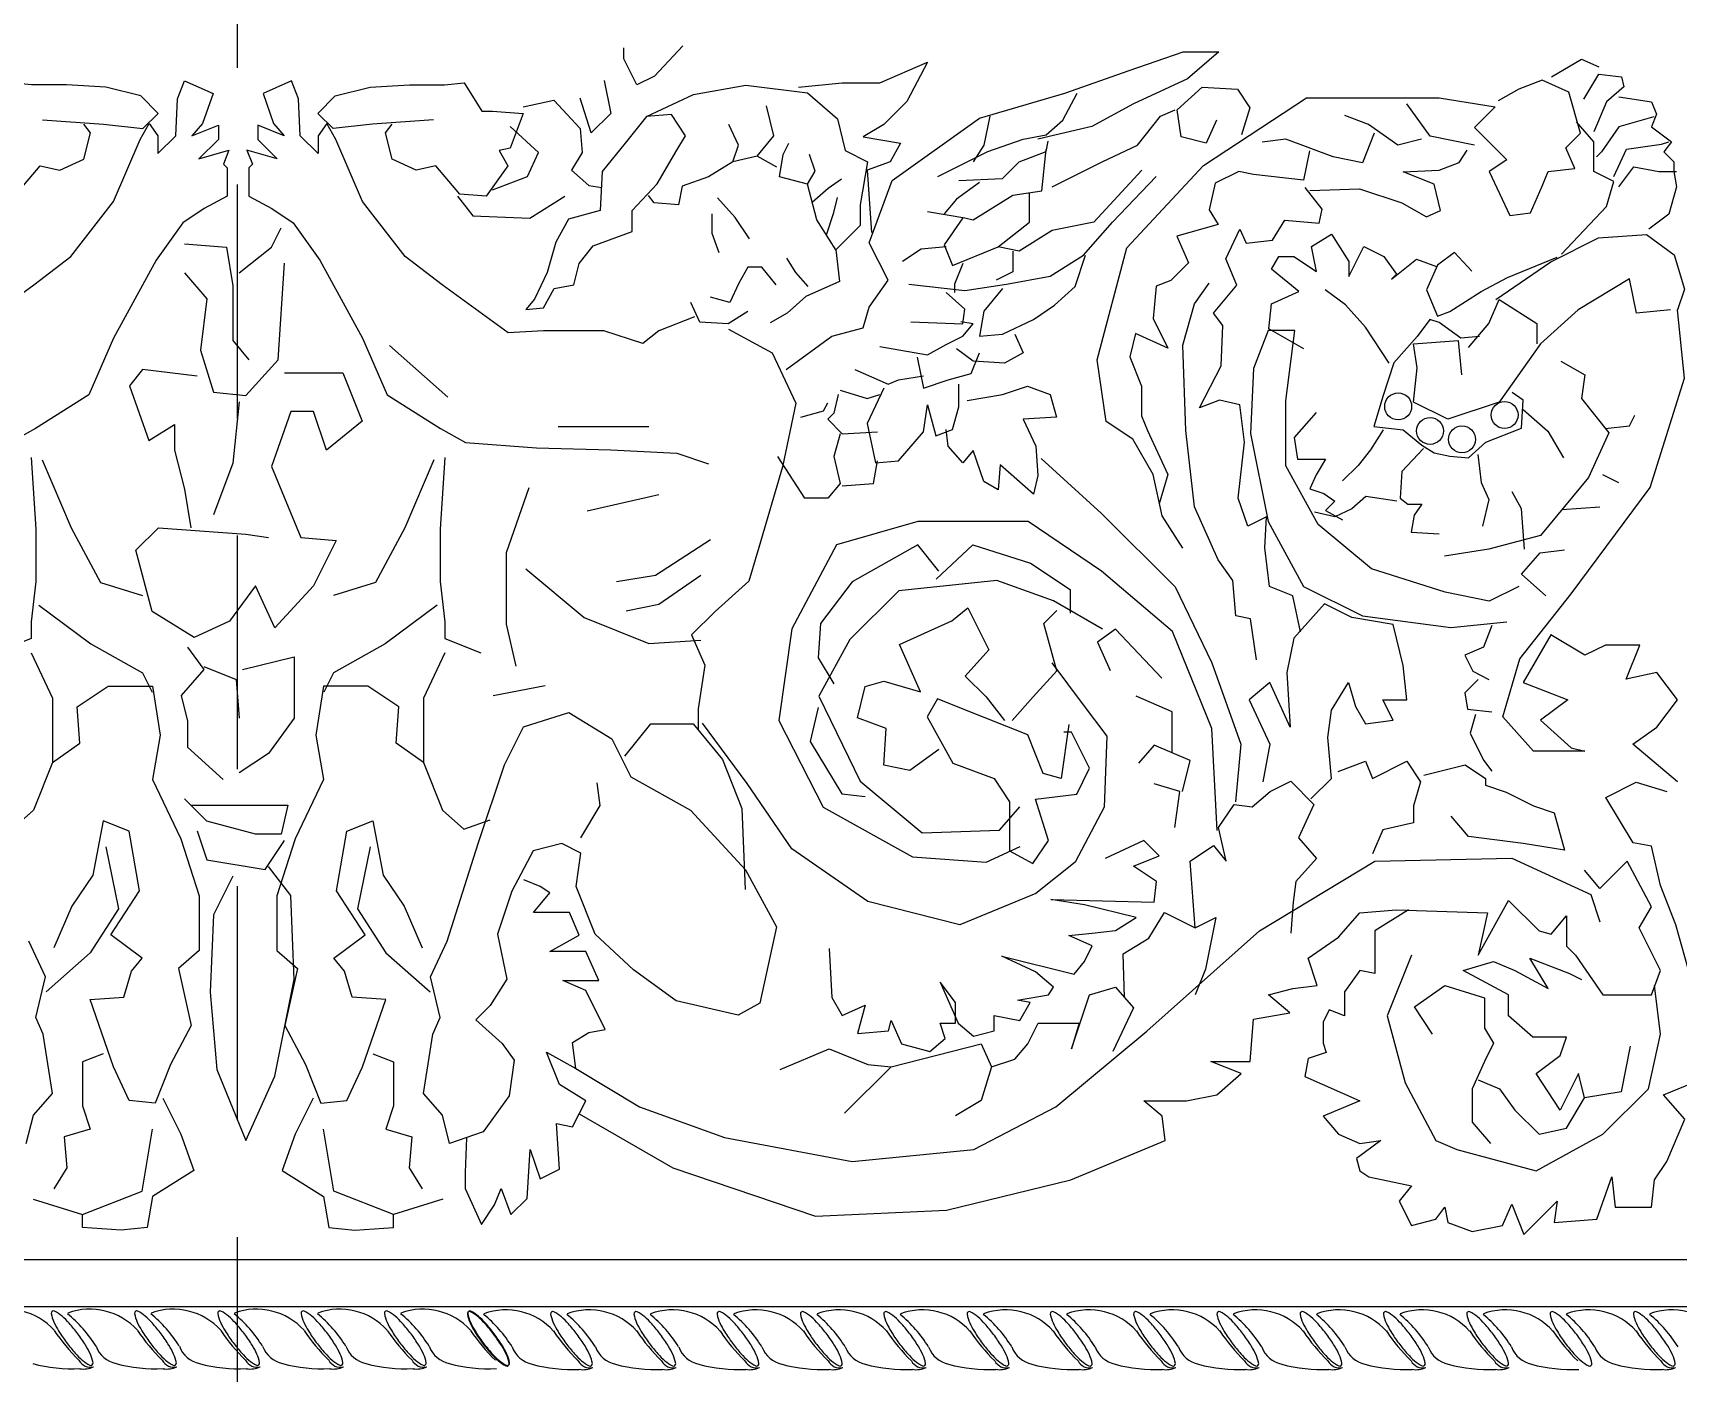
# Model space of a CAD drawing. Extents: x 128 to 2598, y 84 to 3556.
# Drawn here: x 599.9 to 951.5, y 2728.1 to 3014.6 of the extents above; entities that cross this region are included whole.
import ezdxf

# ---------------------------------------------------------------- set-up
doc = ezdxf.new("R2010")
doc.units = 0
doc.header["$LTSCALE"] = 10
doc.header["$MEASUREMENT"] = 0
doc.linetypes.add('HIDDEN', pattern=[0.375, 0.25, -0.125])
for name, color, linetype in [('3', 3, 'CONTINUOUS'), ('7', 7, 'CONTINUOUS'), ('BH', 3, 'CONTINUOUS')]:
    doc.layers.add(name, color=color, linetype=linetype)

msp = doc.modelspace()

# ---------------------------------------------------------------- linework, layer by layer
at = {"layer": '3', "linetype": 'HIDDEN', "ltscale": 20}
msp.add_line((643.59, 232.2), (643.59, 3547.57), dxfattribs=at)
at = {"layer": '3'}
for points in [[(612.54, 2729.86, 0.280919), (612.73, 2730.32, 0.066421), (612.15, 2732.18, 0.030503), (611.14, 2734.06, 0.022024), (609.48, 2736.5, 0.022024), (607.61, 2738.78, 0.030503), (606.1, 2740.28, 0.066421), (604.47, 2741.36, 0.280919), (603.98, 2741.31, 0.280919), (603.8, 2740.85, 0.066421), (604.37, 2738.99, 0.030503), (605.38, 2737.11, 0.022024), (607.04, 2734.67, 0.022024), (608.91, 2732.39, 0.030503), (610.43, 2730.89, 0.066421), (612.05, 2729.81, 0.280919)], [(630.34, 2729.86, 0.280919), (630.53, 2730.32, 0.066421), (629.95, 2732.18, 0.030503), (628.94, 2734.06, 0.022024), (627.28, 2736.5, 0.022024), (625.41, 2738.78, 0.030503), (623.9, 2740.28, 0.066421), (622.27, 2741.36, 0.280919), (621.78, 2741.31, 0.280919), (621.6, 2740.85, 0.066421), (622.17, 2738.99, 0.030503), (623.18, 2737.11, 0.022024), (624.84, 2734.67, 0.022024), (626.71, 2732.39, 0.030503), (628.22, 2730.89, 0.066421), (629.85, 2729.81, 0.280919)], [(648.14, 2729.86, 0.280919), (648.33, 2730.32, 0.066421), (647.75, 2732.18, 0.030503), (646.74, 2734.06, 0.022024), (645.08, 2736.5, 0.022024), (643.21, 2738.78, 0.030503), (641.7, 2740.28, 0.066421), (640.07, 2741.36, 0.280919), (639.58, 2741.31, 0.280919), (639.4, 2740.85, 0.066421), (639.97, 2738.99, 0.030503), (640.98, 2737.11, 0.022024), (642.64, 2734.67, 0.022024), (644.51, 2732.39, 0.030503), (646.02, 2730.89, 0.066421), (647.65, 2729.81, 0.280919)], [(665.94, 2729.86, 0.280919), (666.13, 2730.32, 0.066421), (665.55, 2732.18, 0.030503), (664.54, 2734.06, 0.022024), (662.88, 2736.5, 0.022024), (661.01, 2738.78, 0.030503), (659.5, 2740.28, 0.066421), (657.87, 2741.36, 0.280919), (657.38, 2741.31, 0.280919), (657.19, 2740.85, 0.066421), (657.77, 2738.99, 0.030503), (658.78, 2737.11, 0.022024), (660.44, 2734.67, 0.022024), (662.31, 2732.39, 0.030503), (663.82, 2730.89, 0.066421), (665.45, 2729.81, 0.280919)], [(683.74, 2729.86, 0.280919), (683.92, 2730.32, 0.066421), (683.35, 2732.18, 0.030503), (682.34, 2734.06, 0.022024), (680.68, 2736.5, 0.022024), (678.81, 2738.78, 0.030503), (677.3, 2740.28, 0.066421), (675.67, 2741.36, 0.280919), (675.18, 2741.31, 0.280919), (674.99, 2740.85, 0.066421), (675.57, 2738.99, 0.030503), (676.58, 2737.11, 0.022024), (678.24, 2734.67, 0.022024), (680.11, 2732.39, 0.030503), (681.62, 2730.89, 0.066421), (683.25, 2729.81, 0.280919)], [(701.47, 2729.71, 0.280919), (701.65, 2730.17, 0.066421), (701.08, 2732.03, 0.030503), (700.07, 2733.91, 0.022024), (698.41, 2736.35, 0.022024), (696.54, 2738.64, 0.030503), (695.02, 2740.14, 0.066421), (693.4, 2741.22, 0.280919), (692.9, 2741.17, 0.280919), (692.72, 2740.71, 0.066421), (693.29, 2738.85, 0.030503), (694.3, 2736.97, 0.022024), (695.96, 2734.53, 0.022024), (697.83, 2732.24, 0.030503), (699.35, 2730.74, 0.066421), (700.97, 2729.66, 0.280919)], [(701.54, 2729.86, 0.280919), (701.72, 2730.32, 0.066421), (701.15, 2732.18, 0.030503), (700.14, 2734.06, 0.022024), (698.48, 2736.5, 0.022024), (696.61, 2738.78, 0.030503), (695.09, 2740.28, 0.066421), (693.47, 2741.36, 0.280919), (692.98, 2741.31, 0.280919), (692.79, 2740.85, 0.066421), (693.37, 2738.99, 0.030503), (694.38, 2737.11, 0.022024), (696.04, 2734.67, 0.022024), (697.91, 2732.39, 0.030503), (699.42, 2730.89, 0.066421), (701.05, 2729.81, 0.280919)], [(719.27, 2729.71, 0.280919), (719.45, 2730.17, 0.066421), (718.88, 2732.03, 0.030503), (717.87, 2733.91, 0.022024), (716.21, 2736.35, 0.022024), (714.34, 2738.64, 0.030503), (712.82, 2740.14, 0.066421), (711.2, 2741.22, 0.280919), (710.7, 2741.17, 0.280919), (710.52, 2740.71, 0.066421), (711.09, 2738.85, 0.030503), (712.1, 2736.97, 0.022024), (713.76, 2734.53, 0.022024), (715.63, 2732.24, 0.030503), (717.15, 2730.74, 0.066421), (718.77, 2729.66, 0.280919)], [(737.07, 2729.71, 0.280919), (737.25, 2730.17, 0.066421), (736.68, 2732.03, 0.030503), (735.67, 2733.91, 0.022024), (734.01, 2736.35, 0.022024), (732.14, 2738.64, 0.030503), (730.62, 2740.14, 0.066421), (729, 2741.22, 0.280919), (728.5, 2741.17, 0.280919), (728.32, 2740.71, 0.066421), (728.89, 2738.85, 0.030503), (729.9, 2736.97, 0.022024), (731.56, 2734.53, 0.022024), (733.43, 2732.24, 0.030503), (734.95, 2730.74, 0.066421), (736.57, 2729.66, 0.280919)], [(754.86, 2729.71, 0.280919), (755.05, 2730.17, 0.066421), (754.47, 2732.03, 0.030503), (753.47, 2733.91, 0.022024), (751.8, 2736.35, 0.022024), (749.94, 2738.64, 0.030503), (748.42, 2740.14, 0.066421), (746.8, 2741.22, 0.280919), (746.3, 2741.17, 0.280919), (746.12, 2740.71, 0.066421), (746.69, 2738.85, 0.030503), (747.7, 2736.97, 0.022024), (749.36, 2734.53, 0.022024), (751.23, 2732.24, 0.030503), (752.75, 2730.74, 0.066421), (754.37, 2729.66, 0.280919)], [(772.66, 2729.71, 0.280919), (772.85, 2730.17, 0.066421), (772.27, 2732.03, 0.030503), (771.27, 2733.91, 0.022024), (769.6, 2736.35, 0.022024), (767.73, 2738.64, 0.030503), (766.22, 2740.14, 0.066421), (764.59, 2741.22, 0.280919), (764.1, 2741.17, 0.280919), (763.92, 2740.71, 0.066421), (764.49, 2738.85, 0.030503), (765.5, 2736.97, 0.022024), (767.16, 2734.53, 0.022024), (769.03, 2732.24, 0.030503), (770.55, 2730.74, 0.066421), (772.17, 2729.66, 0.280919)], [(790.46, 2729.71, 0.280919), (790.65, 2730.17, 0.066421), (790.07, 2732.03, 0.030503), (789.06, 2733.91, 0.022024), (787.4, 2736.35, 0.022024), (785.53, 2738.64, 0.030503), (784.02, 2740.14, 0.066421), (782.39, 2741.22, 0.280919), (781.9, 2741.17, 0.280919), (781.72, 2740.71, 0.066421), (782.29, 2738.85, 0.030503), (783.3, 2736.97, 0.022024), (784.96, 2734.53, 0.022024), (786.83, 2732.24, 0.030503), (788.35, 2730.74, 0.066421), (789.97, 2729.66, 0.280919)], [(808.26, 2729.71, 0.280919), (808.45, 2730.17, 0.066421), (807.87, 2732.03, 0.030503), (806.86, 2733.91, 0.022024), (805.2, 2736.35, 0.022024), (803.33, 2738.64, 0.030503), (801.82, 2740.14, 0.066421), (800.19, 2741.22, 0.280919), (799.7, 2741.17, 0.280919), (799.52, 2740.71, 0.066421), (800.09, 2738.85, 0.030503), (801.1, 2736.97, 0.022024), (802.76, 2734.53, 0.022024), (804.63, 2732.24, 0.030503), (806.14, 2730.74, 0.066421), (807.77, 2729.66, 0.280919)], [(826.06, 2729.71, 0.280919), (826.25, 2730.17, 0.066421), (825.67, 2732.03, 0.030503), (824.66, 2733.91, 0.022024), (823, 2736.35, 0.022024), (821.13, 2738.64, 0.030503), (819.62, 2740.14, 0.066421), (817.99, 2741.22, 0.280919), (817.5, 2741.17, 0.280919), (817.31, 2740.71, 0.066421), (817.89, 2738.85, 0.030503), (818.9, 2736.97, 0.022024), (820.56, 2734.53, 0.022024), (822.43, 2732.24, 0.030503), (823.94, 2730.74, 0.066421), (825.57, 2729.66, 0.280919)], [(843.86, 2729.71, 0.280919), (844.04, 2730.17, 0.066421), (843.47, 2732.03, 0.030503), (842.46, 2733.91, 0.022024), (840.8, 2736.35, 0.022024), (838.93, 2738.64, 0.030503), (837.42, 2740.14, 0.066421), (835.79, 2741.22, 0.280919), (835.3, 2741.17, 0.280919), (835.11, 2740.71, 0.066421), (835.69, 2738.85, 0.030503), (836.7, 2736.97, 0.022024), (838.36, 2734.53, 0.022024), (840.23, 2732.24, 0.030503), (841.74, 2730.74, 0.066421), (843.37, 2729.66, 0.280919)], [(861.66, 2729.71, 0.280919), (861.84, 2730.17, 0.066421), (861.27, 2732.03, 0.030503), (860.26, 2733.91, 0.022024), (858.6, 2736.35, 0.022024), (856.73, 2738.64, 0.030503), (855.22, 2740.14, 0.066421), (853.59, 2741.22, 0.280919), (853.1, 2741.17, 0.280919), (852.91, 2740.71, 0.066421), (853.49, 2738.85, 0.030503), (854.5, 2736.97, 0.022024), (856.16, 2734.53, 0.022024), (858.03, 2732.24, 0.030503), (859.54, 2730.74, 0.066421), (861.17, 2729.66, 0.280919)], [(879.46, 2729.71, 0.280919), (879.64, 2730.17, 0.066421), (879.07, 2732.03, 0.030503), (878.06, 2733.91, 0.022024), (876.4, 2736.35, 0.022024), (874.53, 2738.64, 0.030503), (873.01, 2740.14, 0.066421), (871.39, 2741.22, 0.280919), (870.9, 2741.17, 0.280919), (870.71, 2740.71, 0.066421), (871.29, 2738.85, 0.030503), (872.3, 2736.97, 0.022024), (873.96, 2734.53, 0.022024), (875.83, 2732.24, 0.030503), (877.34, 2730.74, 0.066421), (878.97, 2729.66, 0.280919)], [(897.26, 2729.71, 0.280919), (897.44, 2730.17, 0.066421), (896.87, 2732.03, 0.030503), (895.86, 2733.91, 0.022024), (894.2, 2736.35, 0.022024), (892.33, 2738.64, 0.030503), (890.81, 2740.14, 0.066421), (889.19, 2741.22, 0.280919), (888.7, 2741.17, 0.280919), (888.51, 2740.71, 0.066421), (889.09, 2738.85, 0.030503), (890.09, 2736.97, 0.022024), (891.76, 2734.53, 0.022024), (893.62, 2732.24, 0.030503), (895.14, 2730.74, 0.066421), (896.76, 2729.66, 0.280919)], [(915.06, 2729.71, 0.280919), (915.24, 2730.17, 0.066421), (914.67, 2732.03, 0.030503), (913.66, 2733.91, 0.022024), (912, 2736.35, 0.022024), (910.13, 2738.64, 0.030503), (908.61, 2740.14, 0.066421), (906.99, 2741.22, 0.280919), (906.5, 2741.17, 0.280919), (906.31, 2740.71, 0.066421), (906.89, 2738.85, 0.030503), (907.89, 2736.97, 0.022024), (909.55, 2734.53, 0.022024), (911.42, 2732.24, 0.030503), (912.94, 2730.74, 0.066421), (914.56, 2729.66, 0.280919)], [(932.86, 2729.71, 0.280919), (933.04, 2730.17, 0.066421), (932.47, 2732.03, 0.030503), (931.46, 2733.91, 0.022024), (929.8, 2736.35, 0.022024), (927.93, 2738.64, 0.030503), (926.41, 2740.14, 0.066421), (924.79, 2741.22, 0.280919), (924.29, 2741.17, 0.280919), (924.11, 2740.71, 0.066421), (924.68, 2738.85, 0.030503), (925.69, 2736.97, 0.022024), (927.35, 2734.53, 0.022024), (929.22, 2732.24, 0.030503), (930.74, 2730.74, 0.066421), (932.36, 2729.66, 0.280919)], [(932.86, 2729.71, 0.280919), (933.04, 2730.17, 0.066421), (932.47, 2732.03, 0.030503), (931.46, 2733.91, 0.022024), (929.8, 2736.35, 0.022024), (927.93, 2738.64, 0.030503), (926.41, 2740.14, 0.066421), (924.79, 2741.22, 0.280919), (924.29, 2741.17, 0.280919), (924.11, 2740.71, 0.066421), (924.68, 2738.85, 0.030503), (925.69, 2736.97, 0.022024), (927.35, 2734.53, 0.022024), (929.22, 2732.24, 0.030503), (930.74, 2730.74, 0.066421), (932.36, 2729.66, 0.280919)], [(950.66, 2729.71, 0.280919), (950.84, 2730.17, 0.066421), (950.27, 2732.03, 0.030503), (949.26, 2733.91, 0.022024), (947.6, 2736.35, 0.022024), (945.73, 2738.64, 0.030503), (944.21, 2740.14, 0.066421), (942.59, 2741.22, 0.280919), (942.09, 2741.17, 0.280919), (941.91, 2740.71, 0.066421), (942.48, 2738.85, 0.030503), (943.49, 2736.97, 0.022024), (945.15, 2734.53, 0.022024), (947.02, 2732.24, 0.030503), (948.54, 2730.74, 0.066421), (950.16, 2729.66, 0.280919)]]:
    msp.add_lwpolyline(points, format="xyb", close=True, dxfattribs=at)
for centre, radius, start, end in [((594.24, 2728.08), 13.7, 42.0276, 110.0452), ((589.43, 2719.04), 28.14, 31.7373, 50.6636), ((612.04, 2728.08), 13.7, 42.0276, 110.0452), ((607.23, 2719.04), 28.14, 31.7373, 50.6636), ((629.84, 2728.08), 13.7, 42.0276, 110.0452), ((625.03, 2719.04), 28.14, 31.7373, 50.6636), ((647.64, 2728.08), 13.7, 42.0276, 110.0452), ((642.83, 2719.04), 28.14, 31.7373, 50.6636), ((665.44, 2728.08), 13.7, 42.0276, 110.0452), ((660.63, 2719.04), 28.14, 31.7373, 50.6636), ((683.23, 2728.08), 13.7, 42.0276, 110.0452), ((678.36, 2718.9), 28.14, 31.7373, 50.6636), ((700.96, 2727.93), 13.7, 42.0276, 110.0452), ((696.15, 2718.9), 28.14, 31.7373, 50.6636), ((718.76, 2727.93), 13.7, 42.0276, 110.0452), ((713.95, 2718.9), 28.14, 31.7373, 50.6636), ((736.56, 2727.93), 13.7, 42.0276, 110.0452), ((731.75, 2718.9), 28.14, 31.7373, 50.6636), ((754.36, 2727.93), 13.7, 42.0276, 110.0452), ((749.55, 2718.9), 28.14, 31.7373, 50.6636), ((772.16, 2727.93), 13.7, 42.0276, 110.0452), ((767.35, 2718.9), 28.14, 31.7373, 50.6636), ((789.96, 2727.93), 13.7, 42.0276, 110.0452), ((785.15, 2718.9), 28.14, 31.7373, 50.6636), ((807.76, 2727.93), 13.7, 42.0276, 110.0452), ((802.95, 2718.9), 28.14, 31.7373, 50.6636), ((825.56, 2727.93), 13.7, 42.0276, 110.0452), ((820.75, 2718.9), 28.14, 31.7373, 50.6636), ((843.35, 2727.93), 13.7, 42.0276, 110.0452), ((838.55, 2718.9), 28.14, 31.7373, 50.6636), ((861.15, 2727.93), 13.7, 42.0276, 110.0452), ((856.35, 2718.9), 28.14, 31.7373, 50.6636), ((878.95, 2727.93), 13.7, 42.0276, 110.0452), ((874.15, 2718.9), 28.14, 31.7373, 50.6636), ((896.75, 2727.93), 13.7, 42.0276, 110.0452), ((891.95, 2718.9), 28.14, 31.7373, 50.6636), ((914.55, 2727.93), 13.7, 42.0276, 110.0452), ((909.74, 2718.9), 28.14, 31.7373, 50.6636), ((932.35, 2727.93), 13.7, 42.0276, 110.0452), ((927.54, 2718.9), 28.14, 31.7373, 50.6636), ((950.15, 2727.93), 13.7, 42.0276, 110.0452), ((636.09, 2758.15), 37.95, 213.4183, 225.965), ((653.89, 2758.15), 37.95, 213.4183, 225.965), ((671.69, 2758.15), 37.95, 213.4183, 225.965), ((689.49, 2758.15), 37.95, 213.4183, 225.965), ((707.29, 2758.15), 37.95, 213.4183, 225.965), ((725.09, 2758.15), 37.95, 213.4183, 225.965), ((742.81, 2758.01), 37.95, 213.4183, 225.965), ((760.61, 2758.01), 37.95, 213.4183, 225.965), ((778.41, 2758.01), 37.95, 213.4183, 225.965), ((796.21, 2758.01), 37.95, 213.4183, 225.965), ((814.01, 2758.01), 37.95, 213.4183, 225.965), ((831.81, 2758.01), 37.95, 213.4183, 225.965), ((849.61, 2758.01), 37.95, 213.4183, 225.965), ((867.41, 2758.01), 37.95, 213.4183, 225.965), ((885.21, 2758.01), 37.95, 213.4183, 225.965), ((903.01, 2758.01), 37.95, 213.4183, 225.965), ((920.81, 2758.01), 37.95, 213.4183, 225.965), ((938.61, 2758.01), 37.95, 213.4183, 225.965), ((956.41, 2758.01), 37.95, 213.4183, 225.965), ((974.2, 2758.01), 37.95, 213.4183, 225.965), ((618.99, 2736.03), 6.03, 201.2177, 257.1306), ((636.79, 2736.03), 6.03, 201.2177, 257.1306), ((654.59, 2736.03), 6.03, 201.2177, 257.1306), ((672.39, 2736.03), 6.03, 201.2177, 257.1306), ((690.19, 2736.03), 6.03, 201.2177, 257.1306), ((707.91, 2735.88), 6.03, 201.2177, 257.1306), ((725.71, 2735.88), 6.03, 201.2177, 257.1306), ((743.51, 2735.88), 6.03, 201.2177, 257.1306), ((761.31, 2735.88), 6.03, 201.2177, 257.1306), ((779.11, 2735.88), 6.03, 201.2177, 257.1306), ((796.91, 2735.88), 6.03, 201.2177, 257.1306), ((814.71, 2735.88), 6.03, 201.2177, 257.1306), ((832.51, 2735.88), 6.03, 201.2177, 257.1306), ((850.31, 2735.88), 6.03, 201.2177, 257.1306), ((868.11, 2735.88), 6.03, 201.2177, 257.1306), ((885.9, 2735.88), 6.03, 201.2177, 257.1306), ((903.7, 2735.88), 6.03, 201.2177, 257.1306), ((921.5, 2735.88), 6.03, 201.2177, 257.1306), ((939.3, 2735.88), 6.03, 201.2177, 257.1306), ((608.35, 2761.69), 32.67, 254.9119, 272.776), ((612.23, 2732.2), 2.85, 207.8844, 282.2501), ((610.78, 2734.02), 5.04, 260.2461, 293.9968), ((626.15, 2761.69), 32.67, 254.9119, 272.776), ((630.03, 2732.2), 2.85, 207.8844, 282.2501), ((628.58, 2734.02), 5.04, 260.2461, 293.9968), ((643.95, 2761.69), 32.67, 254.9119, 272.776), ((647.83, 2732.2), 2.85, 207.8844, 282.2501), ((646.38, 2734.02), 5.04, 260.2461, 293.9968), ((661.75, 2761.69), 32.67, 254.9119, 272.776), ((665.63, 2732.2), 2.85, 207.8844, 282.2501), ((664.18, 2734.02), 5.04, 260.2461, 293.9968), ((679.55, 2761.69), 32.67, 254.9119, 272.776), ((683.43, 2732.2), 2.85, 207.8844, 282.2501), ((681.98, 2734.02), 5.04, 260.2461, 293.9968), ((697.35, 2761.69), 32.67, 254.9119, 272.776), ((715.07, 2761.54), 32.67, 254.9119, 272.776), ((718.95, 2732.06), 2.85, 207.8844, 282.2501), ((717.51, 2733.88), 5.04, 260.2461, 293.9968), ((732.87, 2761.54), 32.67, 254.9119, 272.776), ((736.75, 2732.06), 2.85, 207.8844, 282.2501), ((735.31, 2733.88), 5.04, 260.2461, 293.9968), ((750.67, 2761.54), 32.67, 254.9119, 272.776), ((754.55, 2732.06), 2.85, 207.8844, 282.2501), ((753.11, 2733.88), 5.04, 260.2461, 293.9968), ((768.47, 2761.54), 32.67, 254.9119, 272.776), ((772.35, 2732.06), 2.85, 207.8844, 282.2501), ((770.9, 2733.88), 5.04, 260.2461, 293.9968), ((786.27, 2761.54), 32.67, 254.9119, 272.776), ((790.15, 2732.06), 2.85, 207.8844, 282.2501), ((788.7, 2733.88), 5.04, 260.2461, 293.9968), ((804.07, 2761.54), 32.67, 254.9119, 272.776), ((807.95, 2732.06), 2.85, 207.8844, 282.2501), ((806.5, 2733.88), 5.04, 260.2461, 293.9968), ((821.87, 2761.54), 32.67, 254.9119, 272.776), ((825.75, 2732.06), 2.85, 207.8844, 282.2501), ((824.3, 2733.88), 5.04, 260.2461, 293.9968), ((839.67, 2761.54), 32.67, 254.9119, 272.776), ((843.55, 2732.06), 2.85, 207.8844, 282.2501), ((842.1, 2733.88), 5.04, 260.2461, 293.9968), ((857.47, 2761.54), 32.67, 254.9119, 272.776), ((861.35, 2732.06), 2.85, 207.8844, 282.2501), ((859.9, 2733.88), 5.04, 260.2461, 293.9968), ((875.26, 2761.54), 32.67, 254.9119, 272.776), ((879.15, 2732.06), 2.85, 207.8844, 282.2501), ((877.7, 2733.88), 5.04, 260.2461, 293.9968), ((893.06, 2761.54), 32.67, 254.9119, 272.776), ((896.94, 2732.06), 2.85, 207.8844, 282.2501), ((895.5, 2733.88), 5.04, 260.2461, 293.9968), ((910.86, 2761.54), 32.67, 254.9119, 272.776), ((914.74, 2732.06), 2.85, 207.8844, 282.2501), ((913.3, 2733.88), 5.04, 260.2461, 293.9968), ((928.66, 2761.54), 32.67, 254.9119, 272.776), ((946.46, 2761.54), 32.67, 254.9119, 272.776), ((950.34, 2732.06), 2.85, 207.8844, 282.2501), ((948.9, 2733.88), 5.04, 260.2461, 293.9968)]:
    msp.add_arc(centre, radius, start, end, dxfattribs=at)
at = {"layer": '7'}
for p, q in [((420.75, 2752.37), (1496.68, 2752.37)), ((430.75, 2742.37), (1497.24, 2742.37))]:
    msp.add_line(p, q, dxfattribs=at)
at = {"layer": 'BH'}
for points in [[(738.78, 3011.9), (732.7, 3005.37), (728.96, 3003.5), (726.16, 3009.1), (726.16, 3011.43)], [(763.52, 3003.05), (772.85, 3003.94), (780.85, 3003.94), (791.07, 3008.38), (786.63, 2999.94), (781.74, 2995.06), (777.29, 2992.4), (785.29, 2991.07), (783.07, 2987.07), (778.18, 2985.29), (779.07, 2971.98)], [(924.4, 3005.25), (930.81, 3008.99), (934.55, 3007.38)], [(601.9, 2996.04), (614.98, 2995.1), (623.39, 2994.17), (626.66, 2997.43), (622.92, 3001.17), (615.45, 3003.03), (607.04, 3003.5), (599.56, 3003.5), (595.36, 3003.97), (591.62, 2997.9), (589.28, 2997.9), (582.74, 2997.43), (585.55, 2989.97), (587.88, 2989.5), (586.01, 2986.24), (590.69, 2979.7), (596.29, 2980.17), (601.43, 2986.24), (605.64, 2985.3), (610.78, 2987.63), (612.18, 2993.24), (610.78, 2995.1)], [(685.51, 2996.04), (672.43, 2995.1), (664.02, 2994.17), (660.75, 2997.43), (664.49, 3001.17), (671.97, 3003.03), (680.37, 3003.5), (687.85, 3003.5), (692.05, 3003.97), (695.79, 2997.9), (698.13, 2997.9), (704.67, 2997.43), (701.87, 2989.97), (699.53, 2989.5), (701.4, 2986.24), (696.73, 2979.7), (691.12, 2980.17), (685.98, 2986.24), (681.78, 2985.3), (676.64, 2987.63), (675.24, 2993.24), (676.64, 2995.1)], [(721.96, 3004.43), (723.36, 2997.43), (719.15, 2993.24), (716.82, 3000.7)], [(852.84, 2995.95), (850.62, 2991.07), (845.29, 2992.4), (844.4, 2998.17), (849.73, 3003.05), (857.29, 3002.61), (859.96, 2998.61), (858.18, 2992.84)], [(704.67, 2998.83), (711.21, 3000.23), (716.82, 2994.17), (717.28, 2989.04), (714.95, 2985.3), (718.69, 2982.04), (721.49, 2981.57)], [(793.29, 2983.96), (803.96, 2989.29), (811.51, 2991.95), (816.4, 2992.84), (819.96, 2995.95), (823.07, 3001.72)], [(907.96, 2990.66), (898.52, 2992.55), (893.48, 2999.47)], [(754.64, 2988.26), (758.24, 2992.66), (756.64, 2999.05)], [(804.4, 2996.84), (803.07, 2990.62), (800.85, 2987.07)], [(896.63, 2991.92), (891.59, 2990.66), (885.29, 2995.07), (880.25, 2996.96)], [(946.31, 2996.71), (938.83, 2994.57), (935.09, 2989.24), (934.02, 2988.17)], [(698.13, 2981.1), (705.6, 2983.9), (707.94, 2989.04), (701.87, 2994.64)], [(749.44, 2987.06), (750.64, 2990.66), (748.63, 2995.06)], [(886.55, 2993.18), (884.03, 2986.89), (877.73, 2988.15), (867.66, 2991.92), (862.62, 2991.29)], [(926.54, 2967.35), (936.16, 2977.49), (937.76, 2982.83), (933.48, 2984.97), (933.48, 2991.37), (929.74, 2995.64)], [(759.44, 2983.86), (760.24, 2988.66), (761.44, 2991.06)], [(765.44, 2982.26), (767.04, 2985.06), (765.84, 2988.66)], [(791.07, 2976.42), (799.07, 2975.08), (800.85, 2974.64), (809.29, 2979.97), (815.51, 2980.86), (816.4, 2989.73)], [(797.74, 2983.07), (807.07, 2983.52), (810.62, 2987.07), (816.4, 2989.29), (816.85, 2991.51)], [(872.69, 2989.41), (871.43, 2983.12), (860.73, 2984.37), (857.58, 2985), (852.54, 2982.49), (851.28, 2976.83), (853.17, 2973.68), (844.35, 2971.16), (846.87, 2965.5), (843.09, 2961.73), (839.94, 2960.47), (839.31, 2953.55), (842.46, 2947.26), (835.53, 2950.4), (834.28, 2945.37), (836.79, 2939.08), (836.79, 2932.79), (838.05, 2929.64), (842.46, 2920.21), (840.57, 2913.92)], [(872.78, 2980.94), (883.42, 2981.28), (892.4, 2978.29), (897.72, 2975.3), (900.71, 2976.63), (899.38, 2982.27), (892.73, 2984.93), (900.38, 2985.26), (904.7, 2986.92), (906.37, 2989.58)], [(937.76, 2983.9), (940.43, 2989.77), (947.91, 2990.84), (949.52, 2991.37)], [(938.83, 2981.76), (942.04, 2986.03), (947.38, 2984.97), (951.12, 2984.97)], [(766.44, 2978.47), (769.85, 2981.46), (772.65, 2983.46)], [(802.18, 2982.63), (797.29, 2979.08), (794.63, 2975.97)], [(870.79, 2886.62), (869.13, 2894.26), (864.14, 2896.26), (863.14, 2904.56), (863.48, 2911.2), (859.49, 2909.21), (857.49, 2915.19), (858.82, 2927.14), (857.82, 2935.11), (853.5, 2936.11), (849.18, 2934.45), (853.83, 2943.42), (854.16, 2952.05), (852.17, 2954.71), (857.16, 2960.68), (854.83, 2966.33), (857.82, 2972.64), (859.15, 2969.65), (864.8, 2970.32), (867.46, 2974.63), (874.78, 2973.97), (875.44, 2976.96), (871.79, 2981.61)], [(690.65, 2979.7), (693.92, 2975.5), (706.07, 2975.04), (713.55, 2979.7)], [(753.02, 2970.63), (749.98, 2975.18), (746.19, 2979.34)], [(769.45, 2971.47), (771.05, 2976.27), (771.85, 2979.47)], [(798.63, 2975.08), (794.63, 2969.31), (796.4, 2964.88), (806.18, 2968.87), (812.85, 2974.2), (812.85, 2980.41)], [(746.57, 2967.6), (745.05, 2971.76), (745.05, 2975.93)], [(643.98, 2963.33), (650.89, 2968.85), (652.96, 2972.98)], [(871.5, 2947.07), (864.01, 2951.34), (864.55, 2956.68), (870.43, 2959.35), (864.55, 2964.15), (866.15, 2966.82), (869.36, 2966.82), (874.17, 2963.62), (873.1, 2968.95), (877.37, 2971.62), (881.11, 2965.75), (881.11, 2962.55), (884.32, 2968.95), (888.6, 2966.82), (891.27, 2963.08), (890.2, 2962.01), (895.54, 2966.28), (899.82, 2964.68)], [(795.07, 2968.87), (789.74, 2968.43), (785.74, 2965.76)], [(809.29, 2967.98), (809.29, 2963.54), (805.74, 2961.77)], [(758.71, 2960.77), (755.68, 2964.56), (752.64, 2964.56), (750.74, 2961.15), (748.85, 2956.98), (744.67, 2958.12)], [(765.54, 2960.39), (762.89, 2963.43), (760.99, 2966.46)], [(798.63, 2965.32), (796.85, 2960.88), (796.85, 2959.1)], [(861.36, 2880.58), (860.1, 2889.38), (856.95, 2890.01), (856.32, 2897.56), (853.17, 2901.97), (848.13, 2913.29), (846.24, 2929.64), (845.61, 2947.89), (848.13, 2956.7), (851.28, 2961.1)], [(949.88, 2955.46), (942.56, 2954.73), (941.09, 2962.04), (930.1, 2955.46), (922.05, 2948.14), (913.26, 2935.71), (902.27, 2932.05), (894.95, 2935.71), (895.68, 2943.02), (894.95, 2948.14), (904.47, 2948.87), (905.2, 2941.56)], [(752.64, 2955.09), (748.47, 2952.43), (742.39, 2952.81), (740.5, 2956.98)], [(787.51, 2952.89), (798.63, 2952.45), (799.07, 2955.55), (795.07, 2959.1)], [(807.07, 2959.99), (803.07, 2955.11), (802.18, 2949.78)], [(889.7, 2944.01), (884.69, 2951.73), (880.37, 2956.5), (876.05, 2959.68)], [(906.67, 2947.41), (911.06, 2952.53), (913.26, 2957.65), (921.32, 2952.53), (921.32, 2948.14)], [(780.85, 2947.56), (791.07, 2945.79), (795.07, 2948.01), (798.63, 2949.78), (800.85, 2952.45), (798.18, 2952.89)], [(909.03, 2949.73), (905.04, 2949.39), (900.38, 2952.71), (898.39, 2953.38), (895.73, 2949.73), (890.74, 2944.08), (888.41, 2937.11), (886.42, 2930.46), (892.73, 2929.8), (896.72, 2926.48), (899.38, 2924.82), (902.71, 2924.15), (906.7, 2923.82), (910.36, 2927.14), (918, 2930.13), (918.34, 2936.11), (916.01, 2937.77)], [(676.07, 2947.81), (688.55, 2936.73)], [(788.85, 2945.34), (790.18, 2938.68), (795.51, 2940.46), (800.4, 2941.79), (802.18, 2946.23)], [(926.44, 2944.48), (931.57, 2941.56), (930.84, 2936.44), (936.7, 2929.12), (932.3, 2919.61), (922.05, 2907.18), (911.06, 2904.25), (901.54, 2902.79)], [(775.52, 2942.68), (782.63, 2939.57), (784.85, 2940.46), (790.18, 2941.35)], [(771.96, 2937.35), (771.07, 2933.36), (769.74, 2932.03), (772.85, 2928.92), (780.4, 2929.36)], [(772.4, 2938.24), (778.18, 2936.47), (780.85, 2937.35)], [(799.51, 2936.02), (807.07, 2937.35), (812.4, 2939.13), (817.29, 2937.35), (818.62, 2932.47), (811.51, 2932.03), (814.18, 2926.26), (814.62, 2920.04), (813.74, 2916.05), (806.62, 2922.26), (806.18, 2916.93), (803.07, 2918.71), (800.85, 2925.37), (798.63, 2922.7), (795.51, 2926.26), (795.07, 2929.81)], [(643.98, 2935.74), (642.6, 2922.64), (638.46, 2911.6)], [(763.96, 2932.47), (768.85, 2933.8), (769.74, 2935.58)], [(874.11, 2933.45), (869.46, 2928.14), (870.13, 2923.49), (876.11, 2923.49), (874.11, 2920.17), (872.78, 2917.18), (875.78, 2916.18), (878.1, 2914.52), (876.11, 2912.53), (879.77, 2910.54)], [(918.34, 2934.12), (923.66, 2929.47), (926.98, 2923.82)], [(935.88, 2930.03), (941.07, 2930.61), (942.23, 2932.91)], [(712.12, 2930.5), (731.54, 2930.5)], [(888.41, 2929.8), (885.75, 2925.48), (883.09, 2922.16), (879.77, 2918.84)], [(897.06, 2925.81), (892.4, 2920.83), (892.07, 2915.19), (893.73, 2913.86), (896.72, 2913.86), (895.06, 2911.53), (894.4, 2907.88), (900.38, 2907.55)], [(908.69, 2924.49), (909.36, 2918.51), (911.02, 2914.85), (909.69, 2909.21)], [(935.3, 2920.23), (938.76, 2918.5)], [(705.88, 2917.34), (701.03, 2903.49), (701.03, 2888.25), (703.11, 2879.25)], [(718.36, 2912.49), (733.62, 2915.95)], [(891.4, 2914.52), (884.75, 2915.52), (881.76, 2912.86), (878.1, 2911.2), (873.78, 2912.2)], [(918.67, 2904.23), (918, 2912.86), (916.01, 2916.51)], [(926.64, 2912.74), (934.72, 2913.31)], [(744.71, 2906.26), (732.92, 2898.64), (724.6, 2897.25)], [(793.48, 2899.56), (788.99, 2905.16), (774.96, 2897.31), (768.23, 2888.35), (767.67, 2881.06), (771.04, 2875.46)], [(792.92, 2897.87), (800.77, 2905.16), (813.11, 2901.24), (821.53, 2895.63), (821.53, 2890.59)], [(923.18, 2894.29), (917.99, 2898.9), (922.03, 2903.51), (927.22, 2904.09)], [(705.19, 2900.02), (717.67, 2889.64), (731.54, 2884.1), (742.63, 2884.79)], [(742.63, 2898.64), (733.62, 2892.41), (726.68, 2891.02)], [(828.46, 2887.13), (817.99, 2893.18), (805.87, 2897.59), (784.93, 2895.38), (774.46, 2884.93), (767.84, 2872.82), (776.66, 2854.65), (789.89, 2843.64), (806.42, 2844.2), (810.83, 2849.15)], [(793.48, 2861.45), (787.31, 2856.97), (781.7, 2858.09), (782.26, 2865.93), (776.09, 2868.18), (777.77, 2874.9), (781.7, 2876.02), (789.55, 2873.78), (785.06, 2883.87), (791.23, 2886.67), (796.28, 2888.91), (799.65, 2891.71), (804.14, 2882.75), (799.09, 2877.14), (803.58, 2872.66), (807.5, 2867.62)], [(809.19, 2867.62), (813.68, 2872.66), (818.72, 2878.26), (815.92, 2888.35), (818.72, 2891.15)], [(872.98, 2850.85), (877.37, 2855.24), (876.64, 2864.02), (877.37, 2869.87), (881.03, 2875.72), (882.5, 2870.6), (884.7, 2866.94), (890.56, 2867.67), (888.36, 2872.06), (893.49, 2872.06), (892.75, 2879.38), (890.56, 2888.16), (881.77, 2889.62), (875.91, 2892.55), (869.32, 2885.23), (867.85, 2877.92), (868.58, 2866.21), (864.19, 2875.72), (859.8, 2872.06), (864.19, 2862.55), (862.73, 2854.51)], [(841.14, 2876.67), (831.22, 2887.13), (827.36, 2884.38), (830.12, 2878.32)], [(911.64, 2887.95), (909.91, 2883.34), (905.87, 2881.61), (907.6, 2878.15), (911.06, 2876.42)], [(636.39, 2879.19), (643.29, 2876.43), (643.98, 2868.15)], [(908.75, 2876.42), (905.87, 2873.54), (906.44, 2870.08), (911.64, 2869.5)], [(698.25, 2873.01), (709.35, 2875.09)], [(843.34, 2860.71), (843.34, 2869.51), (835.63, 2872.82)], [(767.67, 2870.42), (765.99, 2863.13), (772.72, 2851.93), (777.77, 2851.36)], [(821.3, 2866.76), (819.64, 2855.2), (815.79, 2856.3), (812.48, 2864.56), (798.7, 2870.07), (793.19, 2872.27), (790.99, 2868.41), (796.5, 2858.51), (805.32, 2855.2), (808.62, 2850.25), (808.62, 2839.79), (813.58, 2837.04), (816.89, 2841.99), (814.13, 2850.8), (822.95, 2851.9), (825.71, 2857.41), (821.85, 2865.11), (820.2, 2865.11)], [(908.18, 2868.93), (907.02, 2864.89), (909.91, 2859.13), (911.64, 2856.82)], [(845.55, 2852.45), (847.2, 2859.06), (839.48, 2862.36), (836.18, 2858.51)], [(716.98, 2842.54), (721.14, 2849.47), (720.44, 2854.31)], [(843.89, 2844.75), (844.99, 2852.45), (839.48, 2854.1)], [(793.74, 2811.72), (797.6, 2802.91), (800.91, 2800.16), (805.32, 2801.26), (805.32, 2804.56), (810.83, 2803.46), (813.03, 2807.32), (810.28, 2807.87), (816.89, 2808.97), (817.99, 2810.62), (814.13, 2813.92), (806.97, 2817.22), (822.4, 2813.37), (824.6, 2816.12), (826.26, 2819.43), (821.3, 2821.63), (826.26, 2822.18), (831.22, 2822.73), (835.63, 2825.48), (824.6, 2828.23), (817.44, 2829.33), (839.48, 2828.78), (840.03, 2833.19), (835.07, 2836.49), (840.59, 2838.69), (837.28, 2841.99), (829.01, 2838.14)], [(615.43, 2840.64), (618.2, 2827.35), (612.1, 2817.93), (602.68, 2809.62)], [(671.98, 2840.64), (669.21, 2827.35), (675.31, 2817.93), (684.74, 2809.62)], [(715.92, 2793.26), (729.49, 2785), (747.68, 2778.51), (774.96, 2773.32), (800.94, 2775.91), (818.48, 2785), (837.96, 2801.22), (862, 2822.63), (886.68, 2837.55), (915.91, 2838.2), (932.8, 2830.41), (934.75, 2824.57)], [(642.6, 2834.36), (638.46, 2826.08), (637.77, 2809.53), (639.15, 2792.98), (645.36, 2777.81)], [(645.36, 2777.81), (651.58, 2791.6), (655.72, 2812.29), (655.03, 2830.22), (650.2, 2836.43)], [(692.51, 2778.43), (692.26, 2771.02), (692.26, 2767.54), (695.74, 2759.9), (698.52, 2764.07), (699.92, 2767.54), (702, 2761.98), (705.48, 2765.46), (706.18, 2775.88), (708.26, 2769.63), (712.44, 2771.71), (711.74, 2781.44), (715.22, 2780.75), (718.01, 2786.31), (712.44, 2789.78), (709.66, 2796.73), (715.92, 2793.26), (715.22, 2798.82), (718.7, 2800.9), (722.18, 2801.6), (718.01, 2809.94), (713.14, 2812.02), (720.79, 2812.02), (718.01, 2818.27), (710.35, 2818.27), (716.61, 2821.75), (714.53, 2826.61), (706.87, 2826.61), (710.35, 2830.78), (708.26, 2832.17), (704.79, 2833.56)], [(770.05, 2818.88), (770.6, 2808.42), (772.8, 2804.56), (777.76, 2806.77), (776.11, 2800.71), (782.72, 2801.26), (783.27, 2803.46), (785.48, 2798.51), (791.54, 2796.86), (794.85, 2799.61), (793.74, 2802.91), (797.05, 2802.91), (797.05, 2807.32), (793.74, 2811.72)], [(894.48, 2817.44), (889.28, 2804.46), (893.18, 2790.19), (899.67, 2777.86), (904.22, 2775.91), (921.11, 2771.37), (935.4, 2779.16), (945.14, 2788.89), (947.74, 2800.57), (946.44, 2810.95)], [(941.24, 2797.97), (939.3, 2788.24), (931.5, 2786.94), (930.2, 2792.13), (926.3, 2784.35), (921.11, 2792.13), (926.3, 2796.03), (927.6, 2799.92), (920.46, 2799.92), (915.26, 2804.46), (915.26, 2809), (905.52, 2814.19), (912.01, 2816.14), (916.56, 2814.19), (923.71, 2810.3), (919.81, 2816.79), (928.25, 2813.54), (930.85, 2812.25)], [(899.02, 2800.57), (895.13, 2806.41), (901.62, 2810.95), (910.07, 2808.35), (910.07, 2801.87), (912.01, 2798.62), (910.07, 2794.73), (907.47, 2788.89), (907.47, 2781.75), (911.37, 2777.21)], [(908.77, 2790.84), (913.31, 2788.89), (916.56, 2784.35), (921.76, 2779.16), (927.6, 2780.46), (931.5, 2786.94)], [(599.9, 2765.31), (610.44, 2761.98), (623.2, 2766.97), (625.41, 2780.26)], [(687.51, 2765.31), (676.97, 2761.98), (664.22, 2766.97), (662, 2780.26)]]:
    msp.add_lwpolyline(points, dxfattribs=at)
at = {"layer": 'BH', "color": 7}
for points in [[(760.85, 2942.68), (770.63, 2949.78), (777.29, 2951.56), (778.63, 2956), (782.63, 2961.77), (778.63, 2969.76), (783.52, 2983.07), (802.18, 2996.39), (820.4, 3001.72), (834.18, 3006.6), (845.73, 3010.6), (853.29, 3010.6), (846.62, 3004.83), (835.07, 2999.5), (826.18, 2994.62), (814.62, 2991.95)], [(586, 2950.54), (600.04, 2960.77), (608.01, 2966.84), (617.12, 2978.59), (622.81, 2991.85), (624.71, 2995.26), (626.6, 2992.61), (626.6, 2988.82), (630.4, 2992.61), (630.78, 3000.57), (632.3, 3004.36), (638.37, 3001.71), (636.09, 2995.26), (633.81, 2992.61), (639.51, 2994.88), (639.51, 2991.85), (635.33, 2987.68), (641.78, 2989.58), (640.64, 2986.55), (641.4, 2985.79), (641.4, 2979.72), (636.47, 2977.07)], [(741.26, 2953.95), (733.67, 2950.92), (730.25, 2948.26), (721.9, 2950.92), (709, 2950.92), (701.41, 2950.54), (687.37, 2960.77), (679.4, 2966.84), (670.3, 2978.59), (664.6, 2991.85), (662.71, 2995.26), (660.81, 2992.61), (660.81, 2988.82), (657.01, 2992.61), (656.64, 3000.57), (655.12, 3004.36), (649.05, 3001.71), (651.32, 2995.26), (653.6, 2992.61), (647.91, 2994.88), (647.91, 2991.85), (652.08, 2987.68), (645.63, 2989.58), (646.77, 2986.55), (646.01, 2985.79), (646.01, 2979.72), (650.94, 2977.07)], [(731.01, 2996.78), (741.03, 3001.45), (752.24, 3003.45), (765.44, 3001.85), (771.85, 2996.25), (773.45, 2989.46), (778.25, 2987.06), (776.65, 2977.87), (776.65, 2973.47), (771.45, 2968.27), (772.25, 2961.48), (765.04, 2958.28), (761.04, 2954.68), (757.44, 2952.68)], [(845.61, 2904.48), (841.2, 2911.4), (839.31, 2920.21), (834.91, 2927.76), (829.24, 2931.53), (827.35, 2944.74), (833.65, 2968.65), (850.02, 2986.26), (872.06, 3000.73), (900.41, 3000.73), (912.37, 2998.84), (907.96, 2994.44), (911.74, 2990.66), (914.89, 2987.52), (911.11, 2985), (915.52, 2975.57), (919.93, 2976.2), (922.45, 2981.86), (923.71, 2985), (929.38, 2985.63), (927.49, 2990.04), (930.64, 2993.18), (928.12, 3001.99), (922.45, 3004.5), (917.41, 3002.62), (913, 3000.1)], [(931.35, 3000.45), (934.55, 3005.78), (939.36, 3005.25), (939.9, 3003.11), (936.16, 2999.91), (933.48, 2993.51)], [(938.83, 3000.98), (945.78, 2999.91), (946.84, 2997.24), (945.78, 2994.57), (950.05, 2991.37), (948.45, 2989.24), (950.59, 2987.1), (950.59, 2984.97), (951.12, 2981.76), (949.52, 2975.89), (945.24, 2972.69)], [(733.29, 2982.38), (737.46, 2989.58), (739.36, 2992.61), (736.32, 2997.16), (731.01, 2996.78), (726.46, 2991.09), (721.52, 2985.03), (721.14, 2976.69), (714.31, 2974.8), (711.66, 2969.87), (709.76, 2963.43), (707.1, 2957.74), (705.21, 2955.47), (709, 2955.85), (711.28, 2960.01), (715.45, 2960.77), (716.59, 2965.32), (719.63, 2969.11), (727.98, 2972.14), (727.98, 2976.69), (733.29, 2982.38)], [(817.74, 2981.74), (828.4, 2987.07), (835.96, 2990.62), (840.85, 2996.84), (843.96, 2998.17)], [(758.89, 2985.96), (754.64, 2988.26), (749.44, 2987.06), (744.23, 2983.86), (738.63, 2981.86), (737.83, 2977.87), (732.63, 2978.27), (731.43, 2979.87)], [(836.85, 2985.29), (826.62, 2974.2), (817.74, 2972.42), (810.62, 2967.98), (806.18, 2968.87)], [(771.45, 2968.27), (767.44, 2974.67), (765.44, 2982.26), (759.44, 2983.86)], [(787.07, 2960.88), (799.07, 2959.55), (807.96, 2960.88), (817.29, 2962.66), (824.4, 2967.09), (830.62, 2974.2), (839.96, 2983.96)], [(636.47, 2977.07), (631.92, 2974.04), (626.22, 2966.08), (617.12, 2949.4), (611.81, 2937.27), (600.42, 2930.07), (595.11, 2927.04), (579.93, 2925.9), (563.99, 2925.52), (549.95, 2924.77), (543.12, 2922.49)], [(650.94, 2977.07), (655.5, 2974.04), (661.19, 2966.08), (670.3, 2949.4), (675.61, 2937.27), (686.99, 2930.07), (692.31, 2927.04), (707.48, 2925.9), (723.42, 2925.52), (737.46, 2924.77), (744.29, 2922.49)], [(912.53, 2957.65), (924.25, 2965.7), (934.5, 2970.82), (944.75, 2971.55), (950.61, 2967.16), (952.81, 2959.85), (951.34, 2955.46)], [(632.24, 2969.54), (641.22, 2968.85), (642.6, 2960.57), (642.6, 2948.85), (646.05, 2944.71)], [(907.36, 2963.67), (903.71, 2967.66), (900.05, 2965), (897.72, 2959.69), (900.05, 2954.04), (902.71, 2955.04), (909.36, 2959.36), (915.01, 2962.35), (925.65, 2966.66)], [(632.24, 2963.33), (637.08, 2957.81), (635.7, 2946.78), (638.46, 2937.81), (645.36, 2937.12), (652.27, 2944.71), (653.65, 2965.4)], [(802.18, 2949.78), (807.07, 2950.23), (813.74, 2953.33), (818.18, 2956.44), (822.62, 2960.44), (824.85, 2967.09)], [(951.34, 2854.51), (941.82, 2862.55), (946.95, 2866.21), (951.34, 2872.06), (946.95, 2877.92), (940.36, 2876.45), (943.29, 2883.77), (935.96, 2883.77), (931.57, 2881.57), (924.25, 2885.96), (918.39, 2875.72), (927.91, 2872.06), (922.05, 2867.67), (928.64, 2861.82), (931.57, 2861.09), (920.58, 2861.09), (913.99, 2868.41), (917.65, 2880.84), (928.64, 2894.74), (945.48, 2917.42), (952.81, 2940.83), (951.34, 2955.46)], [(748.55, 2951.28), (757.89, 2946.25), (762.93, 2935.48), (760.05, 2921.83), (755.02, 2904.6), (752.86, 2897.41), (745.67, 2890.95), (740.64, 2885.92), (743.51, 2879.46), (742.07, 2870.12), (742.07, 2865.81)], [(809.74, 2950.23), (811.51, 2946.23), (807.51, 2944.01), (800.85, 2944.46), (797.29, 2947.12)], [(917.41, 2896.3), (911.11, 2893.16), (901.67, 2895.05), (885.92, 2900.08), (874.58, 2909.51), (867.66, 2922.1), (867.66, 2935.94), (869.54, 2951.03), (863.88, 2951.03), (860.73, 2942.86), (860.1, 2929.02), (863.88, 2910.14), (871.43, 2896.3), (884.03, 2890.01), (902.92, 2887.5), (914.89, 2888.75)], [(635.01, 2941.26), (623.27, 2942.64), (620.51, 2939.19), (624.65, 2927.47), (630.17, 2930.91), (630.17, 2925.4), (632.24, 2917.12), (633.63, 2908.84)], [(653.65, 2941.95), (666.08, 2941.95), (670.22, 2931.6), (662.63, 2925.4), (659.86, 2933.67), (655.03, 2933.67), (650.89, 2921.95), (657.1, 2906.78), (664.7, 2906.09), (659.86, 2896.43), (651.58, 2887.46), (647.43, 2896.43), (641.91, 2888.84), (634.32, 2885.4), (625.34, 2890.91), (621.89, 2904.02), (626.72, 2908.84), (645.36, 2907.47), (650.2, 2906.78)], [(781.74, 2938.68), (778.18, 2931.14), (779.96, 2922.7), (784.85, 2923.15), (790.18, 2929.36), (791.07, 2935.13), (792.85, 2928.48), (796.4, 2929.81), (797.74, 2934.69), (797.74, 2939.57)], [(772.4, 2928.92), (771.07, 2924.04), (772.4, 2918.27), (769.74, 2915.16), (764.85, 2915.16), (759.07, 2924.04)], [(599.49, 2923.83), (600.51, 2908.55), (600.51, 2897.35), (599.49, 2888.69), (599.49, 2885.13), (591.85, 2882.07)], [(601.86, 2923.33), (608.08, 2908.84), (614.29, 2897.12), (623.27, 2894.36)], [(685.55, 2923.33), (679.34, 2908.84), (673.12, 2897.12), (664.15, 2894.36)], [(687.92, 2923.83), (686.9, 2908.55), (686.9, 2897.35), (687.92, 2888.69), (687.92, 2885.13), (695.57, 2882.07)], [(772.85, 2917.82), (779.52, 2918.27), (780.4, 2923.15)], [(815.36, 2923.65), (828.26, 2911.88), (843.97, 2896.19), (851.82, 2879.94), (858, 2862.57), (856.87, 2850.24)], [(852.95, 2844.08), (851.82, 2865.93), (843.41, 2886.67), (828.26, 2899.56), (812.55, 2910.2), (788.99, 2910.2), (771.6, 2905.16), (762.06, 2887.23), (759.26, 2867.62), (768.79, 2849.12), (787.87, 2838.48), (803.58, 2837.36), (810.87, 2840.72)], [(601.17, 2892.29), (612.22, 2884.02), (623.27, 2877.81), (625.34, 2873.67)], [(686.24, 2892.29), (675.19, 2884.02), (664.15, 2877.81), (662.07, 2873.67)], [(632.93, 2883.33), (636.39, 2878.5), (631.55, 2872.98), (632.93, 2867.46), (632.93, 2861.95), (640.53, 2855.05)], [(599.49, 2882.07), (604.08, 2872.4), (604.08, 2858.65), (600, 2848.46), (595.42, 2844.39), (589.81, 2846.42)], [(644.67, 2878.5), (655.72, 2881.26), (655.72, 2868.15), (650.2, 2860.57), (643.98, 2856.43)], [(687.92, 2882.07), (683.33, 2872.4), (683.33, 2858.65), (687.41, 2848.46), (692, 2844.39), (697.61, 2846.42)], [(817.6, 2879.94), (824.33, 2870.98), (829.38, 2864.25), (828.82, 2849.12), (822.65, 2837.36), (814.24, 2830.63), (797.97, 2823.91), (778.33, 2828.95), (762.06, 2840.16), (752.52, 2854.17), (742.99, 2867.05)], [(604.08, 2858.65), (609.89, 2862.8), (609.33, 2870.56), (615.99, 2874.99), (625.41, 2874.99), (627.08, 2864.46), (625.41, 2855.05), (631.52, 2842.3), (635.4, 2830.12), (635.4, 2818.49), (630.96, 2814.61), (633.73, 2802.42), (629.3, 2794.11), (625.97, 2785.8), (620.42, 2786.36), (617.1, 2793.56), (612.1, 2807.96), (619.31, 2808.51), (620.98, 2814.05), (623.2, 2816.82), (616.54, 2821.81), (622.64, 2831.23), (620.42, 2843.97), (614.88, 2846.18), (612.66, 2834.55), (608.22, 2827.9), (604.34, 2819.04)], [(683.33, 2858.65), (677.53, 2862.8), (678.08, 2870.56), (671.43, 2874.99), (662, 2874.99), (660.34, 2864.46), (662, 2855.05), (655.9, 2842.3), (652.02, 2830.12), (652.02, 2818.49), (656.45, 2814.61), (653.68, 2802.42), (658.12, 2794.11), (661.44, 2785.8), (666.99, 2786.36), (670.32, 2793.56), (675.31, 2807.96), (668.1, 2808.51), (666.44, 2814.05), (664.22, 2816.82), (670.87, 2821.81), (664.77, 2831.23), (666.99, 2843.97), (672.54, 2846.18), (674.75, 2834.55), (679.19, 2827.9), (683.07, 2819.04)], [(688.94, 2777.16), (687.41, 2783.27), (683.33, 2787.85), (685.37, 2800.59), (686.9, 2804.15), (684.86, 2812.81), (688.43, 2820.45), (695.06, 2841.33), (700.67, 2858.14), (704.75, 2866.28), (714.43, 2869.34), (723.61, 2863.74), (727.69, 2855.59), (740.44, 2848.46), (752.16, 2835.73), (758.79, 2823.5), (755.22, 2807.21), (750.63, 2804.66), (737.38, 2807.72), (728.2, 2814.34), (720.04, 2821.98), (715.96, 2832.16), (716.98, 2839.29), (712.9, 2841.33), (706.78, 2839.8), (702.2, 2831.14), (699.14, 2821.98), (701.18, 2812.3), (697.61, 2806.7), (694.55, 2803.64), (700.16, 2798.55), (702.71, 2794.98), (701.69, 2787.35), (696.08, 2779.71), (688.94, 2777.16)], [(726.35, 2859.97), (731.92, 2866.92), (740.97, 2866.92), (747.23, 2859.28), (751.4, 2848.85), (752.1, 2831.48)], [(878.84, 2856.7), (884.7, 2858.9), (886.16, 2855.24), (893.49, 2858.9), (896.42, 2854.51), (894.95, 2849.39), (894.95, 2845.73), (888.36, 2844.27), (886.16, 2839.15)], [(897.15, 2855.97), (905.94, 2858.16), (910.33, 2855.24), (910.33, 2853.78), (914.72, 2852.31), (920.58, 2849.39), (924.98, 2847.92), (927.18, 2839.88), (918.39, 2841.34), (906.67, 2842.8), (903.01, 2847.19)], [(848.3, 2823.28), (847.2, 2837.59), (852.16, 2840.89), (854.91, 2837.59), (853.26, 2844.75), (856.57, 2849.7), (860.42, 2849.15), (864.28, 2852.45), (868.69, 2854.65), (873.65, 2849.7), (870.34, 2842.54), (874.2, 2838.14), (869.79, 2833.19), (869.24, 2828.78), (868.69, 2822.18)], [(953.59, 2814.84), (950.99, 2823.93), (947.74, 2832.36), (945.79, 2840.79), (941.89, 2841.44), (936.05, 2851.18), (942.54, 2854.42), (949.04, 2852.47)], [(633.63, 2849.53), (654.34, 2849.53), (652.96, 2843.33), (647.43, 2843.33), (637.08, 2846.08), (632.24, 2850.91)], [(635.01, 2844.01), (637.08, 2837.81), (649.51, 2835.74), (653.65, 2841.95)], [(716.61, 2783.53), (736.63, 2772.02), (767.16, 2761.64), (795.09, 2762.94), (821.73, 2769.43), (841.86, 2777.86), (841.21, 2783.05), (837.31, 2786.3), (846.41, 2786.3), (852.9, 2787.59), (858.1, 2792.13), (851.61, 2794.73), (860.05, 2794.73), (860.7, 2803.81), (868.49, 2805.11), (863.95, 2809), (869.14, 2810.3), (874.34, 2810.95), (872.39, 2816.79), (878.89, 2821.33), (883.43, 2826.52), (891.23, 2827.17), (910.72, 2826.52), (908.77, 2817.44), (915.26, 2829.12), (921.76, 2822.63), (924.36, 2821.98), (927.6, 2825.87), (927.6, 2819.38), (929.55, 2817.44), (935.4, 2809), (945.79, 2809), (947.74, 2814.19), (943.19, 2823.28), (945.79, 2827.82), (940.6, 2837.55), (934.75, 2831.71), (931.5, 2835.6)], [(893.83, 2827.17), (886.68, 2822.63), (886.68, 2815.49), (886.68, 2813.54), (883.43, 2814.19), (880.19, 2809.65), (880.19, 2804.46), (876.94, 2805.76), (875.64, 2803.16), (875.64, 2798.62), (876.29, 2796.68), (872.39, 2795.38), (871.74, 2791.49), (883.43, 2786.3), (875.64, 2783.05), (878.89, 2779.16), (883.43, 2777.21), (887.98, 2777.86), (882.78, 2773.97), (883.43, 2771.37), (885.38, 2770.08), (894.48, 2768.13), (891.88, 2764.88), (894.48, 2759.69), (899.67, 2760.99), (901.62, 2763.59), (902.27, 2760.34), (907.47, 2758.4), (913.96, 2759.69), (915.91, 2764.24), (918.51, 2757.75), (925.66, 2764.88), (925.01, 2760.34), (934.1, 2760.99), (937.35, 2770.08), (938, 2763.59), (945.79, 2763.59), (946.44, 2769.43), (949.04, 2773.32), (952.94, 2782.4), (948.39, 2787.59), (956.18, 2790.84)], [(833.15, 2808.42), (832.87, 2817.77), (838.38, 2821.08), (841.69, 2826.58), (848.3, 2823.28), (852.71, 2825.48), (850.51, 2814.47), (848.3, 2808.97)], [(598.47, 2777.16), (600, 2783.27), (604.08, 2787.85), (602.04, 2800.59), (600.51, 2804.15), (602.55, 2812.81), (598.98, 2820.45)], [(804.77, 2793.56), (809.73, 2795.21), (812.48, 2798.51), (814.69, 2802.91), (823.5, 2802.91), (821.85, 2797.41), (825.71, 2808.97), (831.22, 2810.62), (835.07, 2806.22), (830.67, 2796.86)], [(614.88, 2796.33), (610.44, 2794.67), (610.44, 2785.25), (612.1, 2780.26), (606.56, 2778.6), (607.11, 2771.96), (604.34, 2767.52)], [(672.54, 2796.33), (676.97, 2794.67), (676.97, 2785.25), (675.31, 2780.26), (680.85, 2778.6), (680.3, 2771.96), (683.07, 2767.52)], [(759.58, 2793.01), (770.05, 2797.41), (778.31, 2794.11), (783.27, 2793.56), (773.35, 2783.65)], [(783.27, 2793.56), (802.56, 2798.51), (804.77, 2793.56), (802.56, 2786.4), (797.05, 2783.1)], [(627.63, 2786.91), (631.52, 2779.16), (634.29, 2771.4), (625.41, 2765.86), (624.31, 2759.21), (618.76, 2758.66), (610.44, 2759.21), (610.44, 2761.98)], [(659.78, 2786.91), (655.9, 2779.16), (653.13, 2771.4), (662, 2765.86), (663.11, 2759.21), (668.65, 2758.66), (676.97, 2759.21), (676.97, 2761.98)]]:
    msp.add_lwpolyline(points, dxfattribs=at)
at = {"layer": 'BH'}
for centre in [(891.65, 2934.77), (898.47, 2929.54), (914.39, 2932.95), (905.29, 2927.73)]:
    msp.add_circle(centre, 2.88, dxfattribs=at)

doc.saveas('drawing.dxf')
